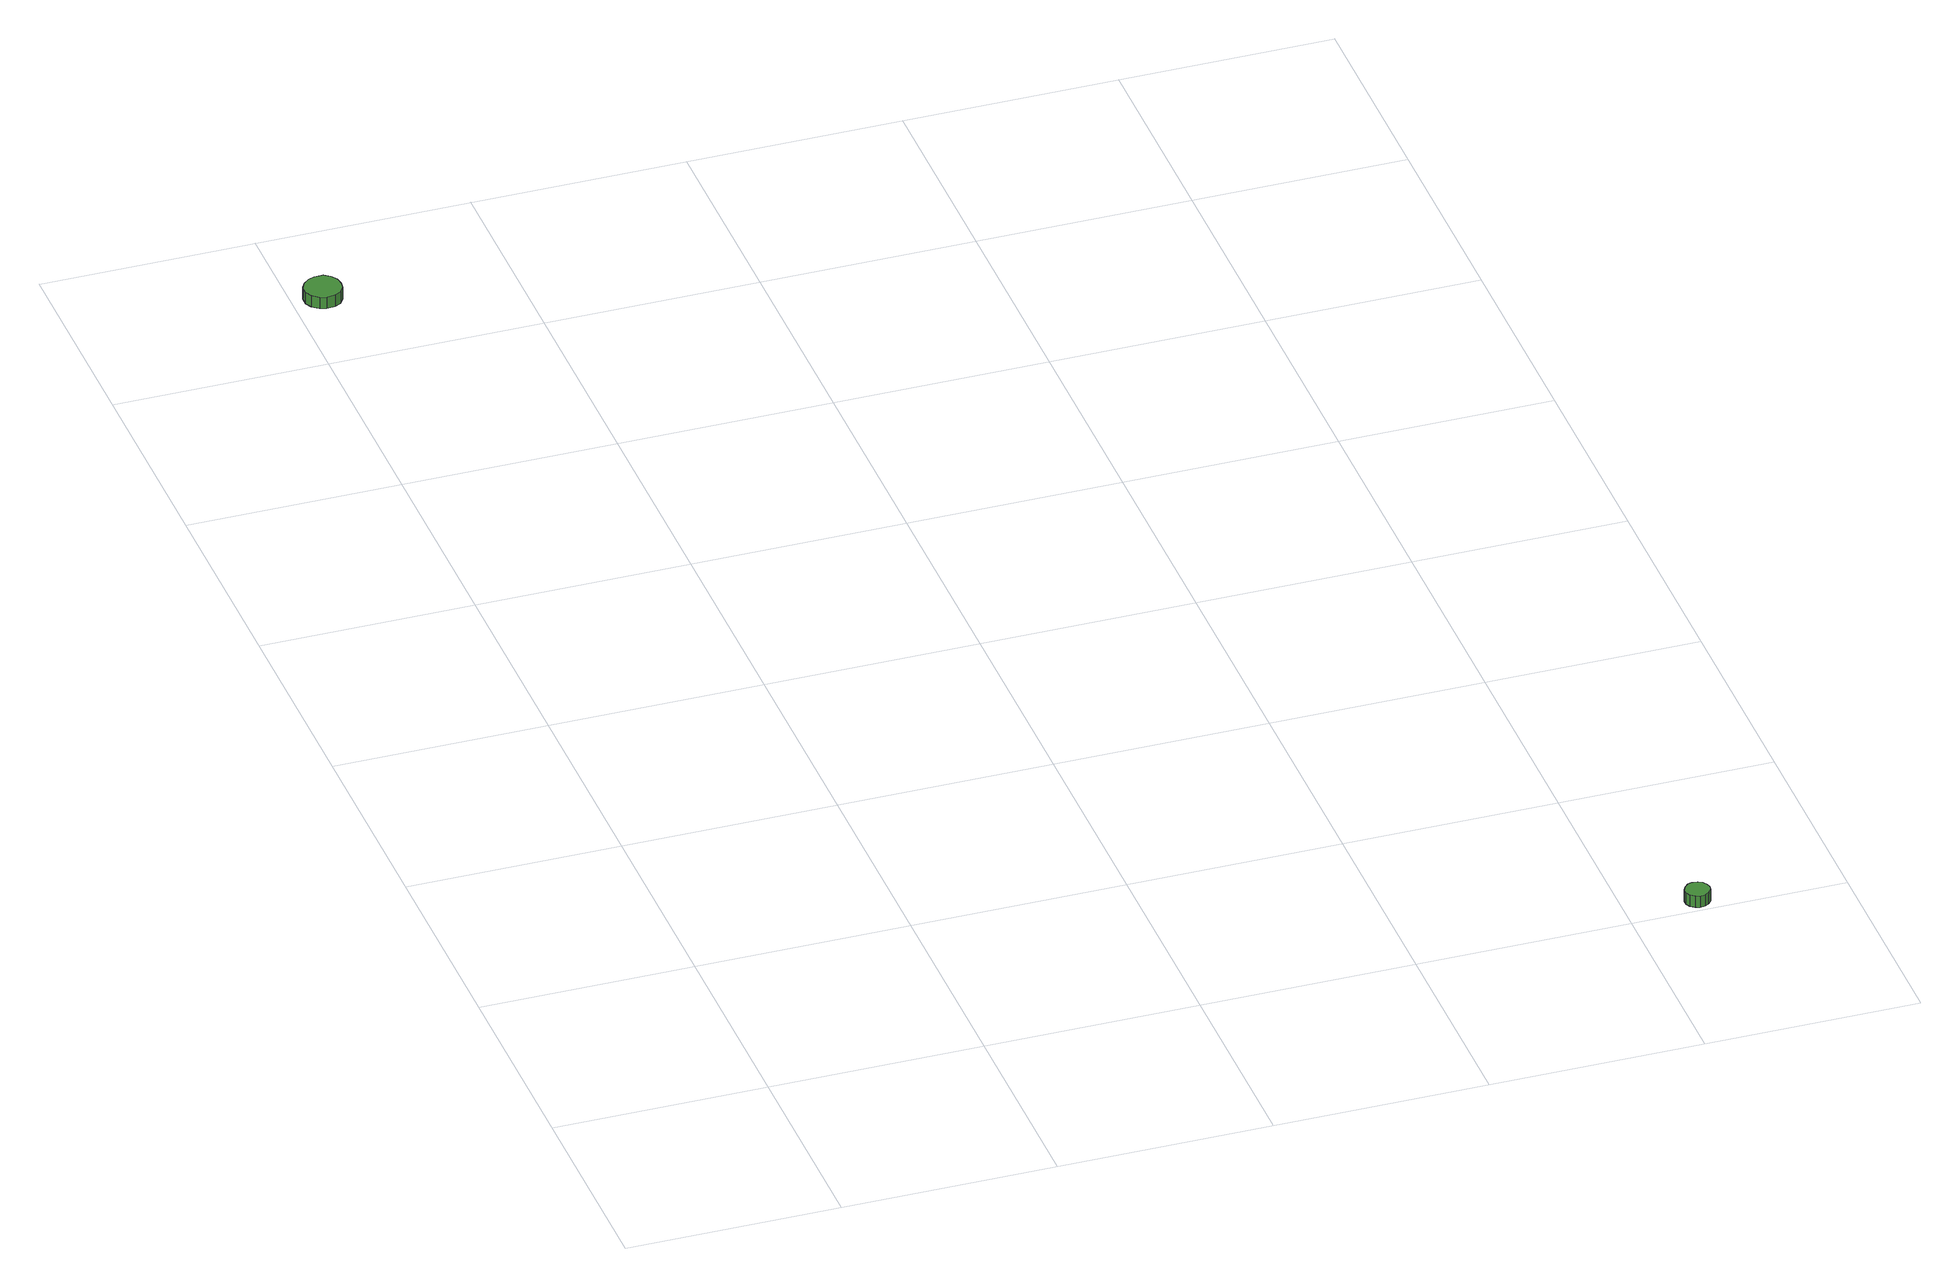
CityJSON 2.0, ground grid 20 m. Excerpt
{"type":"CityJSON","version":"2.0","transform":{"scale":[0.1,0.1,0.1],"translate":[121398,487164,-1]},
"CityObjects":{
"tree1":{"type":"SolitaryVegetationObject","attributes":{"function":"something"},"geometry":[{"type":"MultiSurface","lod":"1","boundaries":[[[0,1,2,3,4,5,6,7,8,9,10,11,12,13,14]],[[15,16,17,18,19,20,21,22,23,24,25,26,27,28,29]],[[0,29,28,1]],[[1,28,27,2]],[[2,27,26,3]],[[3,26,25,4]],[[4,25,24,5]],[[5,24,23,6]],[[6,23,22,7]],[[7,22,21,8]],[[8,21,20,9]],[[9,20,19,10]],[[10,19,18,11]],[[11,18,17,12]],[[12,17,16,13]],[[13,16,15,14]],[[14,15,29,0]]]}]},
"tree2":{"type":"SolitaryVegetationObject","attributes":{"function":"something"},"geometry":[{"type":"MultiSurface","lod":"1","boundaries":[[[30,31,32,33,34,35,36,37,38,39,40,41,42,43,44]],[[45,46,47,48,49,50,51,52,53,54,55,56,57,58,59]],[[30,59,58,31]],[[31,58,57,32]],[[32,57,56,33]],[[33,56,55,34]],[[34,55,54,35]],[[35,54,53,36]],[[36,53,52,37]],[[37,52,51,38]],[[38,51,50,39]],[[39,50,49,40]],[[40,49,48,41]],[[41,48,47,42]],[[42,47,46,43]],[[43,46,45,44]],[[44,45,59,30]]]}]}
},
"vertices":[
[40,1283,30],[39,1290,30],[35,1296,30],[29,1300,30],[21,1300,30],[15,1298,30],[9,1293,30],[6,1287,30],[6,1279,30],[9,1273,30],[15,1268,30],[21,1266,30],[29,1267,30],[35,1270,30],[39,1276,30],[39,1276,18],[35,1270,18],[29,1267,18],[21,1266,18],[15,1268,18],[9,1273,18],[6,1279,18],[6,1287,18],[9,1293,18],[15,1298,18],[21,1300,18],[29,1300,18],[35,1296,18],[39,1290,18],[40,1283,18],
[878,16,18],[877,20,18],[874,24,18],[870,26,18],[865,27,18],[861,26,18],[857,22,18],[855,18,18],[855,13,18],[857,9,18],[861,6,18],[865,4,18],[870,5,18],[874,7,18],[877,11,18],[877,11,6],[874,7,6],[870,5,6],[865,4,6],[861,6,6],[857,9,6],[855,13,6],[855,18,6],[857,22,6],[861,26,6],[865,27,6],[870,26,6],[874,24,6],[877,20,6],[878,16,6]
]}
